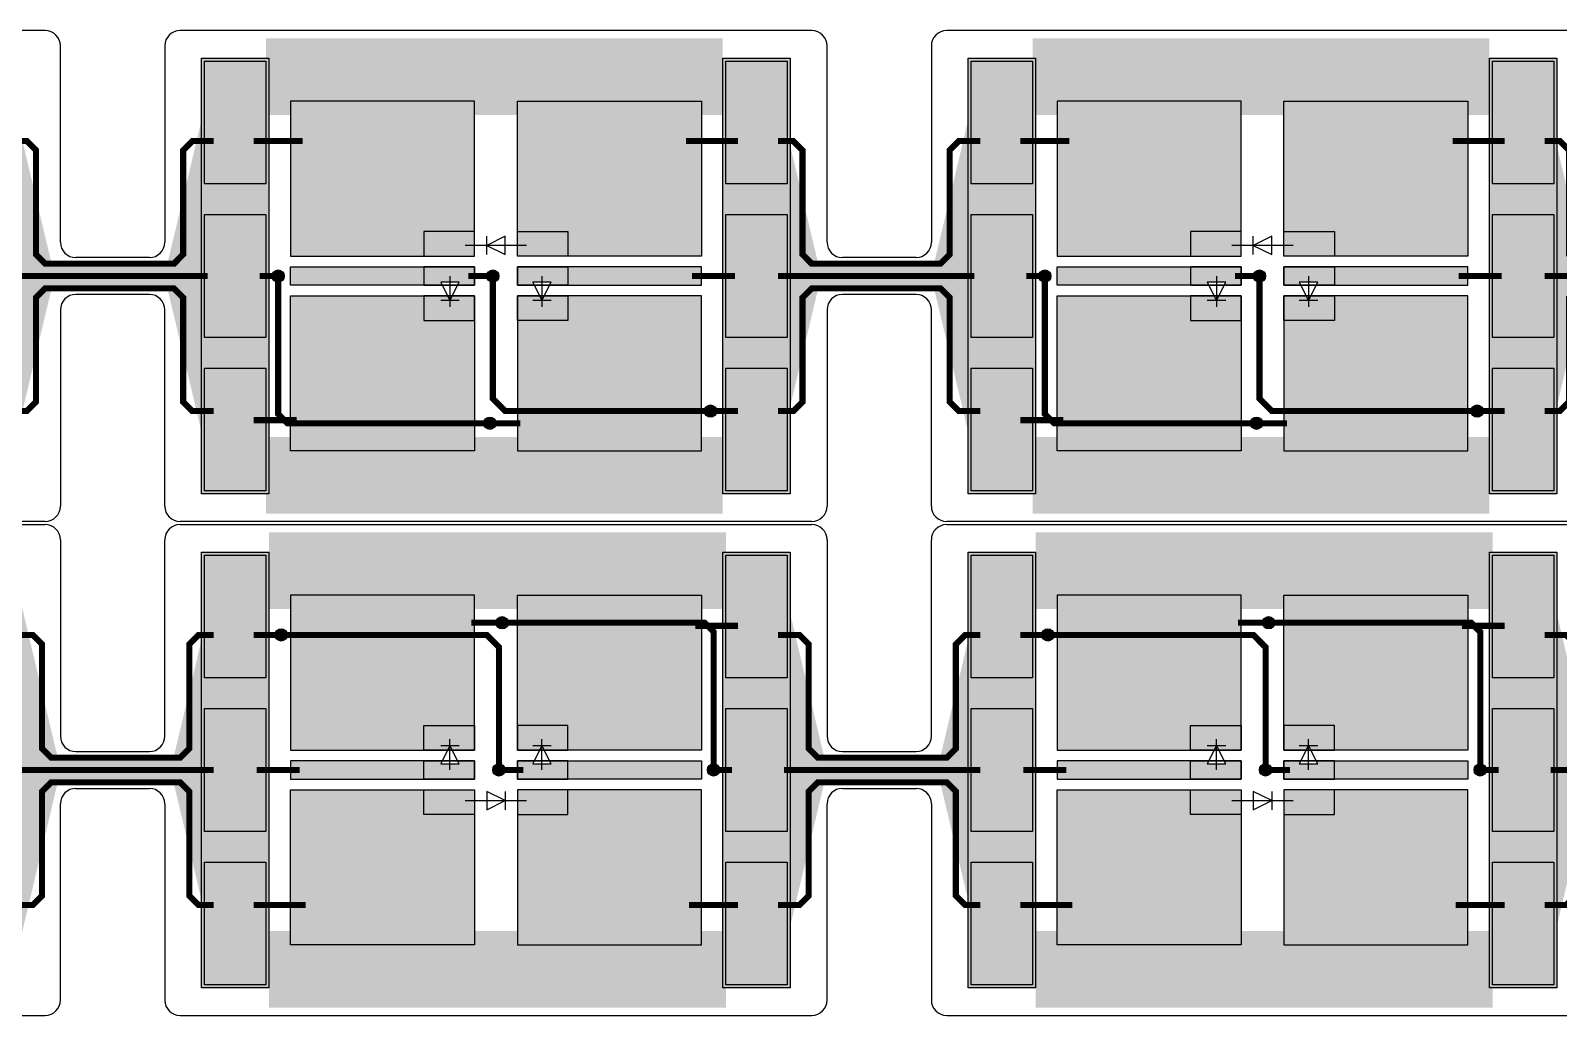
# Model space of a CAD drawing. Extents: x 1822 to 2392, y 725 to 1125.
# Drawn here: x 1987.53 to 2037.35, y 949.9 to 982 of the extents above; entities that cross this region are included whole.
import ezdxf

# ---------------------------------------------------------------- set-up
doc = ezdxf.new("R2010")
doc.units = 0
doc.header["$LTSCALE"] = 0.2
for name, color, linetype in [('BS', 1, 'CONTINUOUS'), ('Durchsteiger', 3, 'CONTINUOUS'), ('LED', 7, 'CONTINUOUS'), ('LS', 5, 'CONTINUOUS'), ('Rand', 6, 'CONTINUOUS')]:
    doc.layers.add(name, color=color, linetype=linetype)

msp = doc.modelspace()

# ---------------------------------------------------------------- hatches: boundary and pattern name
at = {"layer": 'BS'}
h = msp.add_hatch(color=256, dxfattribs=at)
h.paths.add_polyline_path([(1993.2, 967), (1995.2, 967), (1995.2, 971), (1993.2, 971)])
h.paths.add_polyline_path([(1993.2, 972), (1995.2, 972), (1995.2, 976), (1993.2, 976)])
h.paths.add_polyline_path([(1993.2, 977), (1995.2, 977), (1995.2, 981), (1993.2, 981)])
h = msp.add_hatch(color=256, dxfattribs=at)
h.paths.add_polyline_path([(2010.2, 967), (2012.2, 967), (2012.2, 971), (2010.2, 971)])
h.paths.add_polyline_path([(2010.2, 972), (2012.2, 972), (2012.2, 976), (2010.2, 976)])
h.paths.add_polyline_path([(2010.2, 977), (2012.2, 977), (2012.2, 981), (2010.2, 981)])
h = msp.add_hatch(color=256, dxfattribs=at)
h.paths.add_polyline_path([(2018.2, 967), (2020.2, 967), (2020.2, 971), (2018.2, 971)])
h.paths.add_polyline_path([(2018.2, 972), (2020.2, 972), (2020.2, 976), (2018.2, 976)])
h.paths.add_polyline_path([(2018.2, 977), (2020.2, 977), (2020.2, 981), (2018.2, 981)])
h = msp.add_hatch(color=256, dxfattribs=at)
h.paths.add_polyline_path([(2035.2, 967), (2037.2, 967), (2037.2, 971), (2035.2, 971)])
h.paths.add_polyline_path([(2035.2, 972), (2037.2, 972), (2037.2, 976), (2035.2, 976)])
h.paths.add_polyline_path([(2035.2, 977), (2037.2, 977), (2037.2, 981), (2035.2, 981)])
h = msp.add_hatch(color=256, dxfattribs=at)
h.paths.add_polyline_path([(2009.4, 968.3), (2009.4, 973.35), (2005.05, 973.35), (2005.05, 972.55), (2003.4, 972.55), (2003.4, 968.3)])
h.paths.add_polyline_path([(2009.4, 973.7), (2009.4, 974.3), (2005.05, 974.3), (2005.05, 973.7)])
h.paths.add_polyline_path([(2009.4, 974.65), (2009.4, 979.7), (2003.4, 979.7), (2003.4, 975.45), (2005.05, 975.45), (2005.05, 974.65)])
h.paths.add_polyline_path([(2000.35, 974.65), (2000.35, 975.45), (2002, 975.45), (2002, 979.7), (1996, 979.7), (1996, 974.65)])
h.paths.add_polyline_path([(2000.35, 973.7), (2000.35, 974.3), (1996, 974.3), (1996, 973.7)])
h.paths.add_polyline_path([(2002, 968.3), (2002, 972.55), (2000.35, 972.55), (2000.35, 973.35), (1996, 973.35), (1996, 968.3)])
h.paths.add_polyline_path([(2002, 972.55), (2002, 973.35), (2001.275, 973.35), (2001.2, 973.2), (2001.125, 973.35), (2000.35, 973.35), (2000.35, 972.55)], flags=17)
h.paths.add_polyline_path([(2002, 973.7), (2002, 974.3), (2000.35, 974.3), (2000.35, 973.7), (2000.95, 973.7), (2000.9, 973.8), (2001.5, 973.8), (2001.45, 973.7)])
h.paths.add_polyline_path([(2002, 974.65), (2002, 975.45), (2000.35, 975.45), (2000.35, 974.65)], flags=17)
h.paths.add_polyline_path([(2005.05, 974.65), (2005.05, 975.45), (2003.4, 975.45), (2003.4, 974.65)], flags=16)
h.paths.add_polyline_path([(2005.05, 973.7), (2005.05, 974.3), (2003.4, 974.3), (2003.4, 973.7), (2003.95, 973.7), (2003.9, 973.8), (2004.5, 973.8), (2004.45, 973.7)])
h.paths.add_polyline_path([(2005.05, 972.55), (2005.05, 973.35), (2004.275, 973.35), (2004.2, 973.2), (2004.125, 973.35), (2003.4, 973.35), (2003.4, 972.55)], flags=17)
h = msp.add_hatch(color=256, dxfattribs=at)
h.paths.add_polyline_path([(2034.4, 968.3), (2034.4, 973.35), (2030.05, 973.35), (2030.05, 972.55), (2028.4, 972.55), (2028.4, 968.3)])
h.paths.add_polyline_path([(2034.4, 973.7), (2034.4, 974.3), (2030.05, 974.3), (2030.05, 973.7)])
h.paths.add_polyline_path([(2034.4, 974.65), (2034.4, 979.7), (2028.4, 979.7), (2028.4, 975.45), (2030.05, 975.45), (2030.05, 974.65)])
h.paths.add_polyline_path([(2025.35, 974.65), (2025.35, 975.45), (2027, 975.45), (2027, 979.7), (2021, 979.7), (2021, 974.65)])
h.paths.add_polyline_path([(2025.35, 973.7), (2025.35, 974.3), (2021, 974.3), (2021, 973.7)])
h.paths.add_polyline_path([(2027, 968.3), (2027, 972.55), (2025.35, 972.55), (2025.35, 973.35), (2021, 973.35), (2021, 968.3)])
h.paths.add_polyline_path([(2027, 972.55), (2027, 973.35), (2026.275, 973.35), (2026.2, 973.2), (2026.125, 973.35), (2025.35, 973.35), (2025.35, 972.55)], flags=17)
h.paths.add_polyline_path([(2027, 973.7), (2027, 974.3), (2025.35, 974.3), (2025.35, 973.7), (2025.95, 973.7), (2025.9, 973.8), (2026.5, 973.8), (2026.45, 973.7)])
h.paths.add_polyline_path([(2027, 974.65), (2027, 975.45), (2025.35, 975.45), (2025.35, 974.65)], flags=17)
h.paths.add_polyline_path([(2030.05, 974.65), (2030.05, 975.45), (2028.4, 975.45), (2028.4, 974.65)], flags=16)
h.paths.add_polyline_path([(2030.05, 973.7), (2030.05, 974.3), (2028.4, 974.3), (2028.4, 973.7), (2028.95, 973.7), (2028.9, 973.8), (2029.5, 973.8), (2029.45, 973.7)])
h.paths.add_polyline_path([(2030.05, 972.55), (2030.05, 973.35), (2029.275, 973.35), (2029.2, 973.2), (2029.125, 973.35), (2028.4, 973.35), (2028.4, 972.55)], flags=17)
h = msp.add_hatch(color=256, dxfattribs=at)
h.paths.add_polyline_path([(1995.2, 964.9), (1993.2, 964.9), (1993.2, 960.9), (1995.2, 960.9)])
h.paths.add_polyline_path([(1995.2, 959.9), (1993.2, 959.9), (1993.2, 955.9), (1995.2, 955.9)])
h.paths.add_polyline_path([(1995.2, 954.9), (1993.2, 954.9), (1993.2, 950.9), (1995.2, 950.9)])
h = msp.add_hatch(color=256, dxfattribs=at)
h.paths.add_polyline_path([(2012.2, 964.9), (2010.2, 964.9), (2010.2, 960.9), (2012.2, 960.9)])
h.paths.add_polyline_path([(2012.2, 959.9), (2010.2, 959.9), (2010.2, 955.9), (2012.2, 955.9)])
h.paths.add_polyline_path([(2012.2, 954.9), (2010.2, 954.9), (2010.2, 950.9), (2012.2, 950.9)])
h = msp.add_hatch(color=256, dxfattribs=at)
h.paths.add_polyline_path([(2020.2, 964.9), (2018.2, 964.9), (2018.2, 960.9), (2020.2, 960.9)])
h.paths.add_polyline_path([(2020.2, 959.9), (2018.2, 959.9), (2018.2, 955.9), (2020.2, 955.9)])
h.paths.add_polyline_path([(2020.2, 954.9), (2018.2, 954.9), (2018.2, 950.9), (2020.2, 950.9)])
h = msp.add_hatch(color=256, dxfattribs=at)
h.paths.add_polyline_path([(2037.2, 964.9), (2035.2, 964.9), (2035.2, 960.9), (2037.2, 960.9)])
h.paths.add_polyline_path([(2037.2, 959.9), (2035.2, 959.9), (2035.2, 955.9), (2037.2, 955.9)])
h.paths.add_polyline_path([(2037.2, 954.9), (2035.2, 954.9), (2035.2, 950.9), (2037.2, 950.9)])
h = msp.add_hatch(color=256, dxfattribs=at)
h.paths.add_polyline_path([(1996, 963.6), (1996, 958.55), (2000.35, 958.55), (2000.35, 959.35), (2002, 959.35), (2002, 963.6)])
h.paths.add_polyline_path([(1996, 958.2), (1996, 957.6), (2000.35, 957.6), (2000.35, 958.2)])
h.paths.add_polyline_path([(1996, 957.25), (1996, 952.2), (2002, 952.2), (2002, 956.45), (2000.35, 956.45), (2000.35, 957.25)])
h.paths.add_polyline_path([(2005.05, 957.25), (2005.05, 956.45), (2003.4, 956.45), (2003.4, 952.2), (2009.4, 952.2), (2009.4, 957.25)])
h.paths.add_polyline_path([(2005.05, 958.2), (2005.05, 957.6), (2009.4, 957.6), (2009.4, 958.2)])
h.paths.add_polyline_path([(2003.4, 963.6), (2003.4, 959.35), (2005.05, 959.35), (2005.05, 958.55), (2009.4, 958.55), (2009.4, 963.6)])
h.paths.add_polyline_path([(2003.4, 959.35), (2003.4, 958.55), (2004.125, 958.55), (2004.2, 958.7), (2004.275, 958.55), (2005.05, 958.55), (2005.05, 959.35)], flags=17)
h.paths.add_polyline_path([(2003.4, 958.2), (2003.4, 957.6), (2005.05, 957.6), (2005.05, 958.2), (2004.45, 958.2), (2004.5, 958.1), (2003.9, 958.1), (2003.95, 958.2)])
h.paths.add_polyline_path([(2003.4, 957.25), (2003.4, 956.45), (2005.05, 956.45), (2005.05, 957.25)], flags=17)
h.paths.add_polyline_path([(2000.35, 957.25), (2000.35, 956.45), (2002, 956.45), (2002, 957.25)], flags=16)
h.paths.add_polyline_path([(2000.35, 958.2), (2000.35, 957.6), (2002, 957.6), (2002, 958.2), (2001.45, 958.2), (2001.5, 958.1), (2000.9, 958.1), (2000.95, 958.2)])
h.paths.add_polyline_path([(2000.35, 959.35), (2000.35, 958.55), (2001.125, 958.55), (2001.2, 958.7), (2001.275, 958.55), (2002, 958.55), (2002, 959.35)], flags=17)
h = msp.add_hatch(color=256, dxfattribs=at)
h.paths.add_polyline_path([(2021, 963.6), (2021, 958.55), (2025.35, 958.55), (2025.35, 959.35), (2027, 959.35), (2027, 963.6)])
h.paths.add_polyline_path([(2021, 958.2), (2021, 957.6), (2025.35, 957.6), (2025.35, 958.2)])
h.paths.add_polyline_path([(2021, 957.25), (2021, 952.2), (2027, 952.2), (2027, 956.45), (2025.35, 956.45), (2025.35, 957.25)])
h.paths.add_polyline_path([(2030.05, 957.25), (2030.05, 956.45), (2028.4, 956.45), (2028.4, 952.2), (2034.4, 952.2), (2034.4, 957.25)])
h.paths.add_polyline_path([(2030.05, 958.2), (2030.05, 957.6), (2034.4, 957.6), (2034.4, 958.2)])
h.paths.add_polyline_path([(2028.4, 963.6), (2028.4, 959.35), (2030.05, 959.35), (2030.05, 958.55), (2034.4, 958.55), (2034.4, 963.6)])
h.paths.add_polyline_path([(2028.4, 959.35), (2028.4, 958.55), (2029.125, 958.55), (2029.2, 958.7), (2029.275, 958.55), (2030.05, 958.55), (2030.05, 959.35)], flags=17)
h.paths.add_polyline_path([(2028.4, 958.2), (2028.4, 957.6), (2030.05, 957.6), (2030.05, 958.2), (2029.45, 958.2), (2029.5, 958.1), (2028.9, 958.1), (2028.95, 958.2)])
h.paths.add_polyline_path([(2028.4, 957.25), (2028.4, 956.45), (2030.05, 956.45), (2030.05, 957.25)], flags=17)
h.paths.add_polyline_path([(2025.35, 957.25), (2025.35, 956.45), (2027, 956.45), (2027, 957.25)], flags=16)
h.paths.add_polyline_path([(2025.35, 958.2), (2025.35, 957.6), (2027, 957.6), (2027, 958.2), (2026.45, 958.2), (2026.5, 958.1), (2025.9, 958.1), (2025.95, 958.2)])
h.paths.add_polyline_path([(2025.35, 959.35), (2025.35, 958.55), (2026.125, 958.55), (2026.2, 958.7), (2026.275, 958.55), (2027, 958.55), (2027, 959.35)], flags=17)
at = {"layer": 'Durchsteiger'}
for points in [[(1995.6, 973.8, 1), (1995.6, 974.2, 1)], [(2002.6, 973.8, 1), (2002.6, 974.2, 1)], [(2020.6, 973.8, 1), (2020.6, 974.2, 1)], [(2027.6, 973.8, 1), (2027.6, 974.2, 1)], [(2009.7, 969.4, 1), (2009.7, 969.8, 1)], [(2034.7, 969.4, 1), (2034.7, 969.8, 1)], [(2002.5, 969, 1), (2002.5, 969.4, 1)], [(2027.5, 969, 1), (2027.5, 969.4, 1)], [(2002.9, 962.9, 1), (2002.9, 962.5, 1)], [(2027.9, 962.9, 1), (2027.9, 962.5, 1)], [(1995.7, 962.5, 1), (1995.7, 962.1, 1)], [(2020.7, 962.5, 1), (2020.7, 962.1, 1)], [(2002.8, 958.1, 1), (2002.8, 957.7, 1)], [(2009.8, 958.1, 1), (2009.8, 957.7, 1)], [(2027.8, 958.1, 1), (2027.8, 957.7, 1)], [(2034.8, 958.1, 1), (2034.8, 957.7, 1)]]:
    msp.add_hatch(color=256, dxfattribs=at).paths.add_polyline_path(points)
at = {"layer": 'LS'}
for points in [[(1995.3, 981.1), (1993.1, 981.1), (1993.1, 966.9), (1995.3, 966.9)], [(2012.3, 981.1), (2010.1, 981.1), (2010.1, 966.9), (2012.3, 966.9)], [(2020.3, 981.1), (2018.1, 981.1), (2018.1, 966.9), (2020.3, 966.9)], [(2037.3, 981.1), (2035.1, 981.1), (2035.1, 966.9), (2037.3, 966.9)], [(1995.3, 965), (1993.1, 965), (1993.1, 950.8), (1995.3, 950.8)], [(2012.3, 965), (2010.1, 965), (2010.1, 950.8), (2012.3, 950.8)], [(2020.3, 965), (2018.1, 965), (2018.1, 950.8), (2020.3, 950.8)], [(2037.3, 965), (2035.1, 965), (2035.1, 950.8), (2037.3, 950.8)]]:
    msp.add_hatch(color=256, dxfattribs=at).paths.add_polyline_path(points)

# ---------------------------------------------------------------- linework, layer by layer
at = {"layer": 'BS'}
for p, q in [((2002.7, 974.1), (2002.7, 973.9)), ((2027.7, 974.1), (2027.7, 973.9)), ((2002.8, 974), (2002.6, 974)), ((2027.8, 974), (2027.6, 974)), ((2002.6, 957.9), (2002.8, 957.9)), ((2002.7, 957.8), (2002.7, 958)), ((2027.6, 957.9), (2027.8, 957.9)), ((2027.7, 957.8), (2027.7, 958))]:
    msp.add_line(p, q, dxfattribs=at)
for points in [[(1995.2, 981), (1995.2, 977), (1993.2, 977), (1993.2, 981)], [(2012.2, 981), (2012.2, 977), (2010.2, 977), (2010.2, 981)], [(2020.2, 981), (2020.2, 977), (2018.2, 977), (2018.2, 981)], [(2037.2, 981), (2037.2, 977), (2035.2, 977), (2035.2, 981)], [(2002, 974.65), (2002, 979.7), (1996, 979.7), (1996, 974.65)], [(2003.4, 974.65), (2003.4, 979.7), (2009.4, 979.7), (2009.4, 974.65)], [(2027, 974.65), (2027, 979.7), (2021, 979.7), (2021, 974.65)], [(2028.4, 974.65), (2028.4, 979.7), (2034.4, 979.7), (2034.4, 974.65)], [(1995.2, 976), (1995.2, 972), (1993.2, 972), (1993.2, 976)], [(2012.2, 976), (2012.2, 972), (2010.2, 972), (2010.2, 976)], [(2020.2, 976), (2020.2, 972), (2018.2, 972), (2018.2, 976)], [(2037.2, 976), (2037.2, 972), (2035.2, 972), (2035.2, 976)], [(2000.35, 975.45), (2000.35, 974.65), (2002, 974.65), (2002, 975.45)], [(2005.05, 975.45), (2005.05, 974.65), (2003.4, 974.65), (2003.4, 975.45)], [(2025.35, 975.45), (2025.35, 974.65), (2027, 974.65), (2027, 975.45)], [(2030.05, 975.45), (2030.05, 974.65), (2028.4, 974.65), (2028.4, 975.45)], [(2002, 974.3), (2002, 973.7), (1996, 973.7), (1996, 974.3)], [(2000.35, 974.3), (2000.35, 973.7), (2002, 973.7), (2002, 974.3)], [(2005.05, 974.3), (2005.05, 973.7), (2003.4, 973.7), (2003.4, 974.3)], [(2003.4, 974.3), (2003.4, 973.7), (2009.4, 973.7), (2009.4, 974.3)], [(2027, 974.3), (2027, 973.7), (2021, 973.7), (2021, 974.3)], [(2025.35, 974.3), (2025.35, 973.7), (2027, 973.7), (2027, 974.3)], [(2030.05, 974.3), (2030.05, 973.7), (2028.4, 973.7), (2028.4, 974.3)], [(2028.4, 974.3), (2028.4, 973.7), (2034.4, 973.7), (2034.4, 974.3)], [(2002, 973.35), (2002, 968.3), (1996, 968.3), (1996, 973.35)], [(2000.35, 973.35), (2000.35, 972.55), (2002, 972.55), (2002, 973.35)], [(2005.05, 973.35), (2005.05, 972.55), (2003.4, 972.55), (2003.4, 973.35)], [(2003.4, 973.35), (2003.4, 968.3), (2009.4, 968.3), (2009.4, 973.35)], [(2027, 973.35), (2027, 968.3), (2021, 968.3), (2021, 973.35)], [(2025.35, 973.35), (2025.35, 972.55), (2027, 972.55), (2027, 973.35)], [(2030.05, 973.35), (2030.05, 972.55), (2028.4, 972.55), (2028.4, 973.35)], [(2028.4, 973.35), (2028.4, 968.3), (2034.4, 968.3), (2034.4, 973.35)], [(1995.2, 971), (1995.2, 967), (1993.2, 967), (1993.2, 971)], [(2012.2, 971), (2012.2, 967), (2010.2, 967), (2010.2, 971)], [(2020.2, 971), (2020.2, 967), (2018.2, 967), (2018.2, 971)], [(2037.2, 971), (2037.2, 967), (2035.2, 967), (2035.2, 971)], [(1993.2, 960.9), (1993.2, 964.9), (1995.2, 964.9), (1995.2, 960.9)], [(2010.2, 960.9), (2010.2, 964.9), (2012.2, 964.9), (2012.2, 960.9)], [(2018.2, 960.9), (2018.2, 964.9), (2020.2, 964.9), (2020.2, 960.9)], [(2035.2, 960.9), (2035.2, 964.9), (2037.2, 964.9), (2037.2, 960.9)], [(2002, 958.55), (2002, 963.6), (1996, 963.6), (1996, 958.55)], [(2003.4, 958.55), (2003.4, 963.6), (2009.4, 963.6), (2009.4, 958.55)], [(2027, 958.55), (2027, 963.6), (2021, 963.6), (2021, 958.55)], [(2028.4, 958.55), (2028.4, 963.6), (2034.4, 963.6), (2034.4, 958.55)], [(1993.2, 955.9), (1993.2, 959.9), (1995.2, 959.9), (1995.2, 955.9)], [(2010.2, 955.9), (2010.2, 959.9), (2012.2, 959.9), (2012.2, 955.9)], [(2018.2, 955.9), (2018.2, 959.9), (2020.2, 959.9), (2020.2, 955.9)], [(2035.2, 955.9), (2035.2, 959.9), (2037.2, 959.9), (2037.2, 955.9)], [(2000.35, 958.55), (2000.35, 959.35), (2002, 959.35), (2002, 958.55)], [(2005.05, 958.55), (2005.05, 959.35), (2003.4, 959.35), (2003.4, 958.55)], [(2025.35, 958.55), (2025.35, 959.35), (2027, 959.35), (2027, 958.55)], [(2030.05, 958.55), (2030.05, 959.35), (2028.4, 959.35), (2028.4, 958.55)], [(2002, 957.6), (2002, 958.2), (1996, 958.2), (1996, 957.6)], [(2000.35, 957.6), (2000.35, 958.2), (2002, 958.2), (2002, 957.6)], [(2005.05, 957.6), (2005.05, 958.2), (2003.4, 958.2), (2003.4, 957.6)], [(2003.4, 957.6), (2003.4, 958.2), (2009.4, 958.2), (2009.4, 957.6)], [(2027, 957.6), (2027, 958.2), (2021, 958.2), (2021, 957.6)], [(2025.35, 957.6), (2025.35, 958.2), (2027, 958.2), (2027, 957.6)], [(2030.05, 957.6), (2030.05, 958.2), (2028.4, 958.2), (2028.4, 957.6)], [(2028.4, 957.6), (2028.4, 958.2), (2034.4, 958.2), (2034.4, 957.6)], [(2002, 957.25), (2002, 952.2), (1996, 952.2), (1996, 957.25)], [(2000.35, 956.45), (2000.35, 957.25), (2002, 957.25), (2002, 956.45)], [(2005.05, 956.45), (2005.05, 957.25), (2003.4, 957.25), (2003.4, 956.45)], [(2003.4, 957.25), (2003.4, 952.2), (2009.4, 952.2), (2009.4, 957.25)], [(2027, 957.25), (2027, 952.2), (2021, 952.2), (2021, 957.25)], [(2025.35, 956.45), (2025.35, 957.25), (2027, 957.25), (2027, 956.45)], [(2030.05, 956.45), (2030.05, 957.25), (2028.4, 957.25), (2028.4, 956.45)], [(2028.4, 957.25), (2028.4, 952.2), (2034.4, 952.2), (2034.4, 957.25)], [(1993.2, 950.9), (1993.2, 954.9), (1995.2, 954.9), (1995.2, 950.9)], [(2010.2, 950.9), (2010.2, 954.9), (2012.2, 954.9), (2012.2, 950.9)], [(2018.2, 950.9), (2018.2, 954.9), (2020.2, 954.9), (2020.2, 950.9)], [(2035.2, 950.9), (2035.2, 954.9), (2037.2, 954.9), (2037.2, 950.9)]]:
    msp.add_lwpolyline(points, close=True, dxfattribs=at)
at = {"layer": 'BS', "const_width": 0.2}
for points in [[(1990.3, 974.4), (1988, 974.4), (1987.7, 974.7), (1987.7, 978.1), (1987.4, 978.4), (1986.9, 978.4)], [(1993.5, 978.4), (1992.8, 978.4), (1992.5, 978.1), (1992.5, 974.7), (1992.2, 974.4), (1990.3, 974.4)], [(1996.4, 978.4), (1994.8, 978.4)], [(2010.6, 978.4), (2008.9, 978.4)], [(2015.3, 974.4), (2013, 974.4), (2012.7, 974.7), (2012.7, 978.1), (2012.4, 978.4), (2011.9, 978.4)], [(2018.5, 978.4), (2017.8, 978.4), (2017.5, 978.1), (2017.5, 974.7), (2017.2, 974.4), (2015.3, 974.4)], [(2021.4, 978.4), (2019.8, 978.4)], [(2035.6, 978.4), (2033.9, 978.4)], [(2040.3, 974.4), (2038, 974.4), (2037.7, 974.7), (2037.7, 978.1), (2037.4, 978.4), (2036.9, 978.4)], [(1990.3, 974), (1986.9, 974)], [(1993.3, 974), (1990.3, 974)], [(1995.5, 974), (1995, 974)], [(2002.5, 974), (2001.8, 974)], [(2010.5, 974), (2009.1, 974)], [(2015.3, 974), (2011.9, 974)], [(2018.3, 974), (2015.3, 974)], [(2020.5, 974), (2020, 974)], [(2027.5, 974), (2026.8, 974)], [(2035.5, 974), (2034.1, 974)], [(2040.3, 974), (2036.9, 974)], [(1990.3, 973.6), (1988, 973.6), (1987.7, 973.3), (1987.7, 969.9), (1987.4, 969.6), (1986.9, 969.6)], [(1993.5, 969.6), (1992.8, 969.6), (1992.5, 969.9), (1992.5, 973.3), (1992.2, 973.6), (1990.3, 973.6)], [(2015.3, 973.6), (2013, 973.6), (2012.7, 973.3), (2012.7, 969.9), (2012.4, 969.6), (2011.9, 969.6)], [(2018.5, 969.6), (2017.8, 969.6), (2017.5, 969.9), (2017.5, 973.3), (2017.2, 973.6), (2015.3, 973.6)], [(2040.3, 973.6), (2038, 973.6), (2037.7, 973.3), (2037.7, 969.9), (2037.4, 969.6), (2036.9, 969.6)], [(2009.8, 969.6), (2010.6, 969.6)], [(2034.8, 969.6), (2035.6, 969.6)], [(1996.2, 969.3), (1994.8, 969.3)], [(2003.5, 969.2), (2002.6, 969.2)], [(2021.2, 969.3), (2019.8, 969.3)], [(2028.5, 969.2), (2027.6, 969.2)], [(2001.9, 962.7), (2002.8, 962.7)], [(2009.2, 962.6), (2010.6, 962.6)], [(2026.9, 962.7), (2027.8, 962.7)], [(2034.2, 962.6), (2035.6, 962.6)], [(1986.9, 962.3), (1987.6, 962.3), (1987.9, 962), (1987.9, 958.6), (1988.2, 958.3), (1990.1, 958.3)], [(1990.1, 958.3), (1992.4, 958.3), (1992.7, 958.6), (1992.7, 962), (1993, 962.3), (1993.5, 962.3)], [(1995.6, 962.3), (1994.8, 962.3)], [(2011.9, 962.3), (2012.6, 962.3), (2012.9, 962), (2012.9, 958.6), (2013.2, 958.3), (2015.1, 958.3)], [(2015.1, 958.3), (2017.4, 958.3), (2017.7, 958.6), (2017.7, 962), (2018, 962.3), (2018.5, 962.3)], [(2020.6, 962.3), (2019.8, 962.3)], [(2036.9, 962.3), (2037.6, 962.3), (2037.9, 962), (2037.9, 958.6), (2038.2, 958.3), (2040.1, 958.3)], [(1987.1, 957.9), (1990.1, 957.9)], [(1990.1, 957.9), (1993.5, 957.9)], [(1994.9, 957.9), (1996.3, 957.9)], [(2002.9, 957.9), (2003.6, 957.9)], [(2009.9, 957.9), (2010.4, 957.9)], [(2012.1, 957.9), (2015.1, 957.9)], [(2015.1, 957.9), (2018.5, 957.9)], [(2019.9, 957.9), (2021.3, 957.9)], [(2027.9, 957.9), (2028.6, 957.9)], [(2034.9, 957.9), (2035.4, 957.9)], [(2037.1, 957.9), (2040.1, 957.9)], [(1986.9, 953.5), (1987.6, 953.5), (1987.9, 953.8), (1987.9, 957.2), (1988.2, 957.5), (1990.1, 957.5)], [(1990.1, 957.5), (1992.4, 957.5), (1992.7, 957.2), (1992.7, 953.8), (1993, 953.5), (1993.5, 953.5)], [(2011.9, 953.5), (2012.6, 953.5), (2012.9, 953.8), (2012.9, 957.2), (2013.2, 957.5), (2015.1, 957.5)], [(2015.1, 957.5), (2017.4, 957.5), (2017.7, 957.2), (2017.7, 953.8), (2018, 953.5), (2018.5, 953.5)], [(2036.9, 953.5), (2037.6, 953.5), (2037.9, 953.8), (2037.9, 957.2), (2038.2, 957.5), (2040.1, 957.5)], [(1994.8, 953.5), (1996.5, 953.5)], [(2009, 953.5), (2010.6, 953.5)], [(2019.8, 953.5), (2021.5, 953.5)], [(2034, 953.5), (2035.6, 953.5)]]:
    msp.add_lwpolyline(points, dxfattribs=at)
at = {"layer": 'Durchsteiger'}
for centre in [(1995.6, 974), (2002.6, 974), (2020.6, 974), (2027.6, 974), (2009.7, 969.6), (2034.7, 969.6), (2002.5, 969.2), (2027.5, 969.2), (2002.9, 962.7), (2027.9, 962.7), (1995.7, 962.3), (2020.7, 962.3), (2002.8, 957.9), (2009.8, 957.9), (2027.8, 957.9), (2034.8, 957.9)]:
    msp.add_circle(centre, 0.2, dxfattribs=at)
at = {"layer": 'LED'}
for p, q in [((2003, 975.3), (2002.4, 975)), ((2002.4, 974.7), (2002.4, 975.3)), ((2003, 974.7), (2003, 975.3)), ((2028, 975.3), (2027.4, 975)), ((2027.4, 974.7), (2027.4, 975.3)), ((2028, 974.7), (2028, 975.3)), ((2003.7, 975), (2001.7, 975)), ((2002.4, 975), (2003, 974.7)), ((2028.7, 975), (2026.7, 975)), ((2027.4, 975), (2028, 974.7)), ((2001.5, 973.8), (2000.9, 973.8)), ((2000.9, 973.8), (2001.2, 973.2)), ((2001.2, 974), (2001.2, 973)), ((2001.2, 973.2), (2001.5, 973.8)), ((2004.5, 973.8), (2003.9, 973.8)), ((2003.9, 973.8), (2004.2, 973.2)), ((2004.2, 974), (2004.2, 973)), ((2004.2, 973.2), (2004.5, 973.8)), ((2026.5, 973.8), (2025.9, 973.8)), ((2025.9, 973.8), (2026.2, 973.2)), ((2026.2, 974), (2026.2, 973)), ((2026.2, 973.2), (2026.5, 973.8)), ((2029.5, 973.8), (2028.9, 973.8)), ((2028.9, 973.8), (2029.2, 973.2)), ((2029.2, 974), (2029.2, 973)), ((2029.2, 973.2), (2029.5, 973.8)), ((2001.5, 973.2), (2000.9, 973.2)), ((2004.5, 973.2), (2003.9, 973.2)), ((2026.5, 973.2), (2025.9, 973.2)), ((2029.5, 973.2), (2028.9, 973.2)), ((2001.2, 958.7), (2000.9, 958.1)), ((2000.9, 958.7), (2001.5, 958.7)), ((2001.2, 957.9), (2001.2, 958.9)), ((2001.5, 958.1), (2001.2, 958.7)), ((2004.2, 958.7), (2003.9, 958.1)), ((2003.9, 958.7), (2004.5, 958.7)), ((2004.2, 957.9), (2004.2, 958.9)), ((2004.5, 958.1), (2004.2, 958.7)), ((2026.2, 958.7), (2025.9, 958.1)), ((2025.9, 958.7), (2026.5, 958.7)), ((2026.2, 957.9), (2026.2, 958.9)), ((2026.5, 958.1), (2026.2, 958.7)), ((2029.2, 958.7), (2028.9, 958.1)), ((2028.9, 958.7), (2029.5, 958.7)), ((2029.2, 957.9), (2029.2, 958.9)), ((2029.5, 958.1), (2029.2, 958.7)), ((2000.9, 958.1), (2001.5, 958.1)), ((2003.9, 958.1), (2004.5, 958.1)), ((2025.9, 958.1), (2026.5, 958.1)), ((2028.9, 958.1), (2029.5, 958.1)), ((2002.4, 957.2), (2002.4, 956.6)), ((2003, 956.9), (2002.4, 957.2)), ((2003, 957.2), (2003, 956.6)), ((2027.4, 957.2), (2027.4, 956.6)), ((2028, 956.9), (2027.4, 957.2)), ((2028, 957.2), (2028, 956.6)), ((2001.7, 956.9), (2003.7, 956.9)), ((2002.4, 956.6), (2003, 956.9)), ((2026.7, 956.9), (2028.7, 956.9)), ((2027.4, 956.6), (2028, 956.9))]:
    msp.add_line(p, q, dxfattribs=at)
at = {"layer": 'LS'}
for points, const_width in [([(2010.1, 980.5), (1995.2, 980.5)], 2.5), ([(2035.1, 980.5), (2020.2, 980.5)], 2.5), ([(1990.3, 974), (1988.2, 974)], 0.9), ([(1992, 974), (1990.3, 974)], 0.9), ([(2015.3, 974), (2013.2, 974)], 0.9), ([(2017, 974), (2015.3, 974)], 0.9), ([(2002.4, 969.2), (1995.9, 969.2), (1995.6, 969.5), (1995.6, 973.7), (1995.6, 973.9)], 0.2), ([(2009.6, 969.6), (2007.5, 969.6), (2003, 969.6), (2002.6, 970), (2002.6, 973.9)], 0.2), ([(2027.4, 969.2), (2020.9, 969.2), (2020.6, 969.5), (2020.6, 973.7), (2020.6, 973.9)], 0.2), ([(2034.6, 969.6), (2032.5, 969.6), (2028, 969.6), (2027.6, 970), (2027.6, 973.9)], 0.2), ([(2010.1, 967.5), (1995.2, 967.5)], 2.5), ([(2035.1, 967.5), (2020.2, 967.5)], 2.5), ([(1995.3, 964.4), (2010.2, 964.4)], 2.5), ([(2020.3, 964.4), (2035.2, 964.4)], 2.5), ([(2003, 962.7), (2009.5, 962.7), (2009.8, 962.4), (2009.8, 958.2), (2009.8, 958)], 0.2), ([(2028, 962.7), (2034.5, 962.7), (2034.8, 962.4), (2034.8, 958.2), (2034.8, 958)], 0.2), ([(1995.8, 962.3), (1997.9, 962.3), (2002.4, 962.3), (2002.8, 961.9), (2002.8, 958)], 0.2), ([(2020.8, 962.3), (2022.9, 962.3), (2027.4, 962.3), (2027.8, 961.9), (2027.8, 958)], 0.2), ([(1988.4, 957.9), (1990.1, 957.9)], 0.9), ([(1990.1, 957.9), (1992.2, 957.9)], 0.9), ([(2013.4, 957.9), (2015.1, 957.9)], 0.9), ([(2015.1, 957.9), (2017.2, 957.9)], 0.9), ([(1995.3, 951.4), (2010.2, 951.4)], 2.5), ([(2020.3, 951.4), (2035.2, 951.4)], 2.5)]:
    msp.add_lwpolyline(points, dxfattribs=dict(at, const_width=const_width))
for points in [[(1988.2, 974, 0.9, 11, 0), (1987, 974, 15, 15, 0)], [(1992, 974, 0.9, 11, 0), (1993.2, 974, 15, 15, 0)], [(2013.2, 974, 0.9, 11, 0), (2012, 974, 15, 15, 0)], [(2017, 974, 0.9, 11, 0), (2018.2, 974, 15, 15, 0)], [(2038.2, 974, 0.9, 11, 0), (2037, 974, 15, 15, 0)], [(2042, 974, 0.9, 11, 0), (2043.2, 974, 15, 15, 0)], [(1988.4, 957.9, 0.9, 11, 0), (1987.2, 957.9, 15, 15, 0)], [(1992.2, 957.9, 0.9, 11, 0), (1993.4, 957.9, 15, 15, 0)], [(2013.4, 957.9, 0.9, 11, 0), (2012.2, 957.9, 15, 15, 0)], [(2017.2, 957.9, 0.9, 11, 0), (2018.4, 957.9, 15, 15, 0)], [(2038.4, 957.9, 0.9, 11, 0), (2037.2, 957.9, 15, 15, 0)], [(2042.2, 957.9, 0.9, 11, 0), (2043.4, 957.9, 15, 15, 0)]]:
    msp.add_lwpolyline(points, format="xyseb", dxfattribs=at)
for points in [[(1995.3, 981.1), (1995.3, 966.9), (1993.1, 966.9), (1993.1, 981.1)], [(2012.3, 981.1), (2012.3, 966.9), (2010.1, 966.9), (2010.1, 981.1)], [(2020.3, 981.1), (2020.3, 966.9), (2018.1, 966.9), (2018.1, 981.1)], [(2037.3, 981.1), (2037.3, 966.9), (2035.1, 966.9), (2035.1, 981.1)], [(1993.1, 950.8), (1993.1, 965), (1995.3, 965), (1995.3, 950.8)], [(2010.1, 950.8), (2010.1, 965), (2012.3, 965), (2012.3, 950.8)], [(2018.1, 950.8), (2018.1, 965), (2020.3, 965), (2020.3, 950.8)], [(2035.1, 950.8), (2035.1, 965), (2037.3, 965), (2037.3, 950.8)]]:
    msp.add_lwpolyline(points, close=True, dxfattribs=at)
at = {"layer": 'Rand'}
for p, q in [((1988, 982), (1967.4, 982)), ((2013, 982), (1992.4, 982)), ((2038, 982), (2017.4, 982)), ((1988.5, 975.1), (1988.5, 981.5)), ((1991.9, 981.5), (1991.9, 975.1)), ((2013.5, 975.1), (2013.5, 981.5)), ((2016.9, 981.5), (2016.9, 975.1)), ((1990.3, 974.6), (1989, 974.6)), ((1990.3, 974.6), (1989, 974.6)), ((1991.4, 974.6), (1990.3, 974.6)), ((1991.4, 974.6), (1990.3, 974.6)), ((2015.3, 974.6), (2014, 974.6)), ((2015.3, 974.6), (2014, 974.6)), ((2016.4, 974.6), (2015.3, 974.6)), ((2016.4, 974.6), (2015.3, 974.6)), ((1990.3, 973.4), (1989, 973.4)), ((1990.3, 973.4), (1989, 973.4)), ((1991.4, 973.4), (1990.3, 973.4)), ((1991.4, 973.4), (1990.3, 973.4)), ((2015.3, 973.4), (2014, 973.4)), ((2015.3, 973.4), (2014, 973.4)), ((2016.4, 973.4), (2015.3, 973.4)), ((2016.4, 973.4), (2015.3, 973.4)), ((1988.5, 972.9), (1988.5, 966.5)), ((1991.9, 966.5), (1991.9, 972.9)), ((2013.5, 972.9), (2013.5, 966.5)), ((2016.9, 966.5), (2016.9, 972.9)), ((1988, 966), (1967.4, 966)), ((1967.4, 965.9), (1988, 965.9)), ((2013, 966), (1992.4, 966)), ((1992.4, 965.9), (2013, 965.9)), ((2038, 966), (2017.4, 966)), ((2017.4, 965.9), (2038, 965.9)), ((1988.5, 965.4), (1988.5, 959)), ((1991.9, 959), (1991.9, 965.4)), ((2013.5, 965.4), (2013.5, 959)), ((2016.9, 959), (2016.9, 965.4)), ((1989, 958.5), (1990.1, 958.5)), ((1989, 958.5), (1990.1, 958.5)), ((1990.1, 958.5), (1991.4, 958.5)), ((1990.1, 958.5), (1991.4, 958.5)), ((2014, 958.5), (2015.1, 958.5)), ((2014, 958.5), (2015.1, 958.5)), ((2015.1, 958.5), (2016.4, 958.5)), ((2015.1, 958.5), (2016.4, 958.5)), ((1989, 957.3), (1990.1, 957.3)), ((1989, 957.3), (1990.1, 957.3)), ((1990.1, 957.3), (1991.4, 957.3)), ((1990.1, 957.3), (1991.4, 957.3)), ((2014, 957.3), (2015.1, 957.3)), ((2014, 957.3), (2015.1, 957.3)), ((2015.1, 957.3), (2016.4, 957.3)), ((2015.1, 957.3), (2016.4, 957.3)), ((1988.5, 950.4), (1988.5, 956.8)), ((1991.9, 956.8), (1991.9, 950.4)), ((2013.5, 950.4), (2013.5, 956.8)), ((2016.9, 956.8), (2016.9, 950.4)), ((1967.4, 949.9), (1988, 949.9)), ((1992.4, 949.9), (2013, 949.9)), ((2017.4, 949.9), (2038, 949.9))]:
    msp.add_line(p, q, dxfattribs=at)
for centre, start, end in [((1988, 981.5), 0, 90), ((1992.4, 981.5), 90, 180), ((2013, 981.5), 0, 90), ((2017.4, 981.5), 90, 180), ((1989, 975.1), 180, 270), ((1991.4, 975.1), 270, 0), ((2014, 975.1), 180, 270), ((2016.4, 975.1), 270, 0), ((1989, 972.9), 90, 180), ((1991.4, 972.9), 0, 90), ((2014, 972.9), 90, 180), ((2016.4, 972.9), 0, 90), ((1988, 966.5), 270, 0), ((1992.4, 966.5), 180, 270), ((2013, 966.5), 270, 0), ((2017.4, 966.5), 180, 270), ((1988, 965.4), 0, 90), ((1992.4, 965.4), 90, 180), ((2013, 965.4), 0, 90), ((2017.4, 965.4), 90, 180), ((1989, 959), 180, 270), ((1991.4, 959), 270, 0), ((2014, 959), 180, 270), ((2016.4, 959), 270, 0), ((1989, 956.8), 90, 180), ((1991.4, 956.8), 0, 90), ((2014, 956.8), 90, 180), ((2016.4, 956.8), 0, 90), ((1988, 950.4), 270, 0), ((1992.4, 950.4), 180, 270), ((2013, 950.4), 270, 0), ((2017.4, 950.4), 180, 270)]:
    msp.add_arc(centre, 0.5, start, end, dxfattribs=at)

doc.saveas('drawing.dxf')
